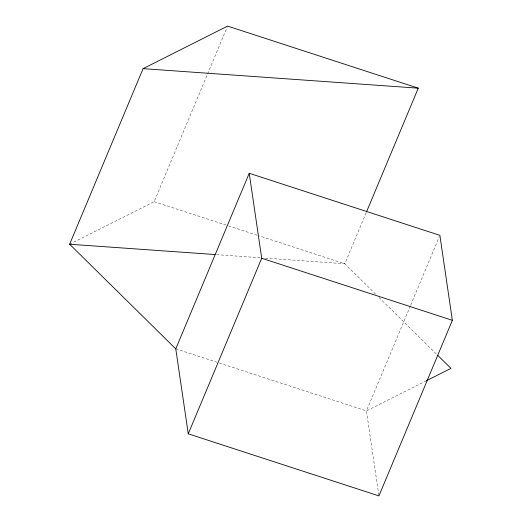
<?xml version="1.0" encoding="UTF-8"?>
<svg xmlns="http://www.w3.org/2000/svg" width="522" height="522" viewBox="0 0 522 522"><rect width="100%" height="100%" fill="white"/><g stroke="black" fill="none" stroke-linecap="round" stroke-linejoin="round"><path stroke-width="0.39" stroke-dasharray="2.61 1.96" d="M69.635 244.231L154.153 201.681L227.285 26.85M366.163 212.735L344.814 263.76L375.559 294.062M410.383 305.879L366.437 410.931L378.802 495.097M410.697 305.129L439.256 236.844M426.396 380.747L366.437 410.931L217.628 362.483M216.558 254.658L260.393 257.77M265.267 258.116L344.814 263.76L259.558 236.003M154.153 201.681L227.781 225.654M228.558 225.909L258.788 235.748M175.77 348.853L216.852 362.229M379.037 297.494L436.457 354.092"/><path stroke-width="0.78" d="M175.77 348.853L249.222 173.271L439.883 235.344L452.365 320.319L378.92 495.9L188.259 433.821L175.77 348.853L69.635 244.231L143.08 68.65L227.599 26.1L418.266 88.179L366.477 211.984M188.259 433.821L261.705 258.24L249.222 173.271M426.396 380.747L450.956 368.382L437.619 355.234M143.08 68.65L418.266 88.179M69.635 244.231L214.933 254.54M261.705 258.24L452.365 320.319"/></g></svg>
